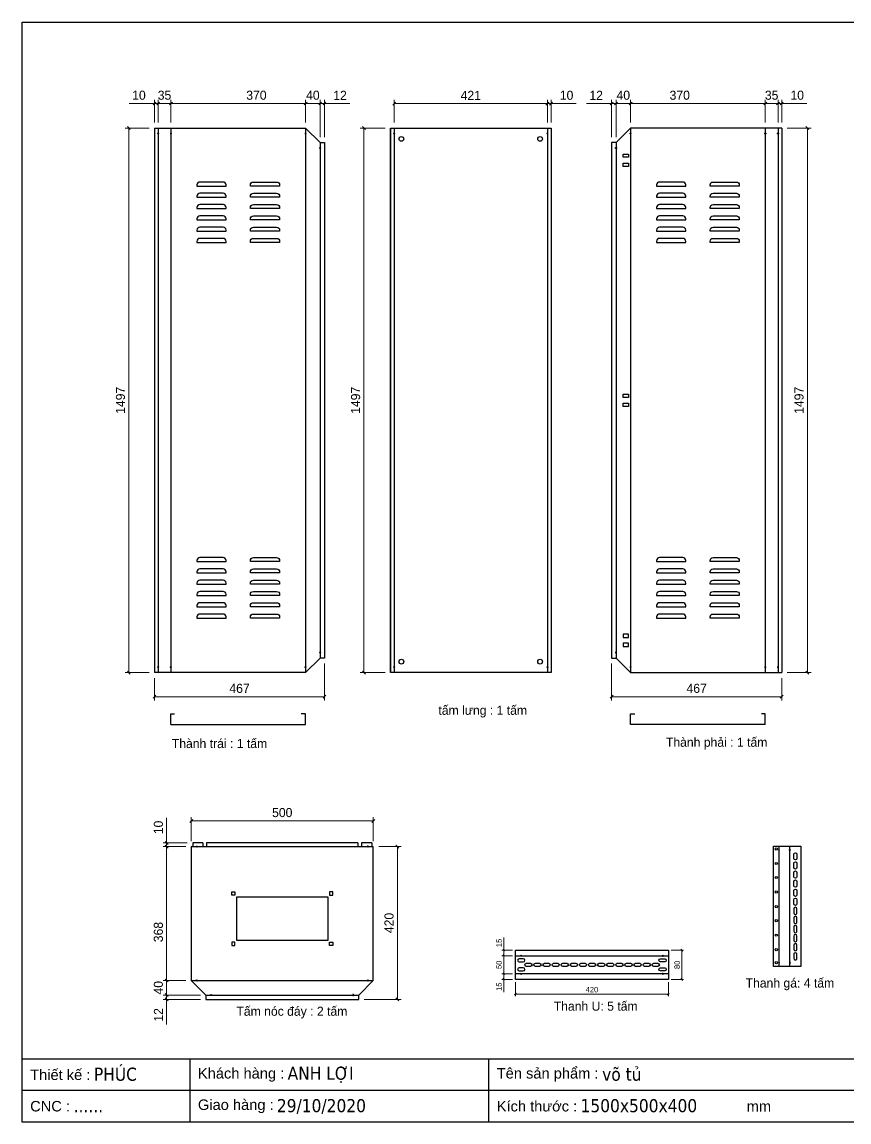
# Model space of a CAD drawing. Header units: millimetres. Extents: x 0 to 4277, y 0 to 3024.
# Drawn here: x 0 to 2271, y 0 to 3024 of the extents above; entities that cross this region are included whole.
import ezdxf
from ezdxf.enums import TextEntityAlignment as Align

# ---------------------------------------------------------------- set-up
doc = ezdxf.new("R2010")
doc.units = ezdxf.units.MM
doc.layers.add('CNC', color=7, linetype='Continuous')
doc.layers.add('DIM', color=253, linetype='Continuous')
doc.styles.add('Arial', font='arial.ttf')
doc.styles.add('Tahoma (Input Text)', font='tahoma.ttf')
doc.dimstyles.new('Dim-15', dxfattribs={"dimtxt": 15, "dimasz": 5, "dimexe": 5, "dimexo": 8, "dimgap": 5, "dimtad": 1, "dimdec": 0, "dimtxsty": 'Standard', "dimblk": 'OBLIQUE', "dimcen": 10, "dimclrd": 5, "dimclre": 5, "dimclrt": 3, "dimazin": 3, "dimtfac": 1, "dimtdec": 0, "dimtmove": 0, "dimatfit": 3, "dimldrblk": 'OBLIQUE', "dimlwd": 9, "dimlwe": 9})
doc.dimstyles.new('Dim-25', dxfattribs={"dimtxt": 25, "dimasz": 8, "dimexe": 10, "dimexo": 15, "dimgap": 10, "dimtad": 1, "dimdec": 0, "dimtxsty": 'Standard', "dimblk": 'OBLIQUE', "dimcen": 10, "dimclrd": 5, "dimclre": 5, "dimclrt": 3, "dimazin": 3, "dimtfac": 1, "dimtdec": 0, "dimtmove": 0, "dimatfit": 3, "dimldrblk": 'OBLIQUE', "dimlwd": 9, "dimlwe": 9})

# ---------------------------------------------------------------- blocks, each defined once
blk = doc.blocks.new('*D1')
at = {"color": 0, "linetype": 'ByBlock', "lineweight": -2}
for p, q in [((412.9, 2803.9), (404.9, 2795.9)), ((774.9, 2795.9), (782.9, 2803.9))]:
    blk.add_line(p, q, dxfattribs=at)
at = {"layer": 'Defpoints', "color": 0, "transparency": 16777216}
for p in [(778.9, 2799.9), (408.9, 2732.5), (778.9, 2732.5)]:
    blk.add_point(p, dxfattribs=at)
at = {"layer": 'DIM', "color": 5, "lineweight": 9, "transparency": 16777216}
for p, q in [((408.9, 2747.5), (408.9, 2809.9)), ((408.9, 2799.9), (778.9, 2799.9)), ((778.9, 2747.5), (778.9, 2809.9))]:
    blk.add_line(p, q, dxfattribs=at)
at = {"layer": 'DIM', "color": 3, "transparency": 16777216, "insert": (643.9, 2822.6), "char_height": 25, "attachment_point": 5}
blk.add_mtext('370', dxfattribs=at)
blk = doc.blocks.new('_Oblique')
at = {"color": 0, "linetype": 'ByBlock', "lineweight": -2}
blk.add_line((-0.5, -0.5), (0.5, 0.5), dxfattribs=at)
blk = doc.blocks.new('*D2')
at = {"color": 0, "linetype": 'ByBlock', "lineweight": -2}
for p, q in [((782.9, 2803.9), (774.9, 2795.9)), ((814.9, 2795.9), (822.9, 2803.9))]:
    blk.add_line(p, q, dxfattribs=at)
at = {"layer": 'Defpoints', "color": 0, "transparency": 16777216}
for p in [(818.9, 2799.9), (778.9, 2732.5), (818.9, 2692.5)]:
    blk.add_point(p, dxfattribs=at)
at = {"layer": 'DIM', "color": 5, "lineweight": 9, "transparency": 16777216}
for p, q in [((778.9, 2747.5), (778.9, 2809.9)), ((778.9, 2799.9), (818.9, 2799.9)), ((818.9, 2707.5), (818.9, 2809.9))]:
    blk.add_line(p, q, dxfattribs=at)
at = {"layer": 'DIM', "color": 3, "transparency": 16777216, "insert": (798.9, 2822.6), "char_height": 25, "attachment_point": 5}
blk.add_mtext('40', dxfattribs=at)
blk = doc.blocks.new('*D3')
at = {"color": 0, "linetype": 'ByBlock', "lineweight": -2}
for p, q in [((814.9, 2795.9), (822.9, 2803.9)), ((834.9, 2803.9), (826.9, 2795.9))]:
    blk.add_line(p, q, dxfattribs=at)
at = {"layer": 'Defpoints', "color": 0, "transparency": 16777216}
for p in [(830.9, 2799.9), (818.9, 2692.5), (830.9, 2692.5)]:
    blk.add_point(p, dxfattribs=at)
at = {"layer": 'DIM', "color": 5, "lineweight": 9, "transparency": 16777216}
for p, q in [((818.9, 2799.9), (810.9, 2799.9)), ((818.9, 2707.5), (818.9, 2809.9)), ((818.9, 2799.9), (830.9, 2799.9)), ((830.9, 2707.5), (830.9, 2809.9)), ((830.9, 2799.9), (900.1, 2799.9))]:
    blk.add_line(p, q, dxfattribs=at)
at = {"layer": 'DIM', "color": 3, "transparency": 16777216, "insert": (873.5, 2822.4), "char_height": 25, "attachment_point": 5}
blk.add_mtext('12', dxfattribs=at)
blk = doc.blocks.new('*D4')
at = {"color": 0, "linetype": 'ByBlock', "lineweight": -2}
for p, q in [((367.9, 1173.2), (359.9, 1165.2)), ((826.9, 1165.2), (834.9, 1173.2))]:
    blk.add_line(p, q, dxfattribs=at)
at = {"layer": 'Defpoints', "color": 0, "transparency": 16777216}
for p in [(830.9, 1275.5), (363.9, 1235.5), (830.9, 1169.2)]:
    blk.add_point(p, dxfattribs=at)
at = {"layer": 'DIM', "color": 5, "lineweight": 9, "transparency": 16777216}
for p, q in [((830.9, 1260.5), (830.9, 1159.2)), ((363.9, 1220.5), (363.9, 1159.2)), ((363.9, 1169.2), (830.9, 1169.2))]:
    blk.add_line(p, q, dxfattribs=at)
at = {"layer": 'DIM', "color": 3, "transparency": 16777216, "insert": (597.4, 1192), "char_height": 25, "attachment_point": 5}
blk.add_mtext('467', dxfattribs=at)
blk = doc.blocks.new('*D5')
at = {"color": 0, "linetype": 'ByBlock', "lineweight": -2}
for p, q in [((377.9, 2803.9), (369.9, 2795.9)), ((404.9, 2795.9), (412.9, 2803.9))]:
    blk.add_line(p, q, dxfattribs=at)
at = {"layer": 'Defpoints', "color": 0, "transparency": 16777216}
for p in [(373.9, 2799.9), (373.9, 2732.5), (408.9, 2732.5)]:
    blk.add_point(p, dxfattribs=at)
at = {"layer": 'DIM', "color": 5, "lineweight": 9, "transparency": 16777216}
for p, q in [((373.9, 2747.5), (373.9, 2809.9)), ((408.9, 2799.9), (373.9, 2799.9)), ((408.9, 2747.5), (408.9, 2809.9))]:
    blk.add_line(p, q, dxfattribs=at)
at = {"layer": 'DIM', "color": 3, "transparency": 16777216, "insert": (391.4, 2822.6), "char_height": 25, "attachment_point": 5}
blk.add_mtext('35', dxfattribs=at)
blk = doc.blocks.new('*D6')
at = {"color": 0, "linetype": 'ByBlock', "lineweight": -2}
for p, q in [((359.9, 2795.9), (367.9, 2803.9)), ((377.9, 2803.9), (369.9, 2795.9))]:
    blk.add_line(p, q, dxfattribs=at)
at = {"layer": 'Defpoints', "color": 0, "transparency": 16777216}
for p in [(363.9, 2799.9), (363.9, 2732.5), (373.9, 2732.5)]:
    blk.add_point(p, dxfattribs=at)
at = {"layer": 'DIM', "color": 5, "lineweight": 9, "transparency": 16777216}
for p, q in [((363.9, 2799.9), (294.5, 2799.9)), ((363.9, 2747.5), (363.9, 2809.9)), ((373.9, 2799.9), (363.9, 2799.9)), ((373.9, 2747.5), (373.9, 2809.9)), ((373.9, 2799.9), (381.9, 2799.9))]:
    blk.add_line(p, q, dxfattribs=at)
at = {"layer": 'DIM', "color": 3, "transparency": 16777216, "insert": (321.2, 2822.6), "char_height": 25, "attachment_point": 5}
blk.add_mtext('10', dxfattribs=at)
blk = doc.blocks.new('f3daunguoc')
at = {"layer": 'CNC', "color": 2, "lineweight": -3}
blk.add_circle((0, 0), 1.5, dxfattribs=at)
blk = doc.blocks.new('*D7')
at = {"color": 0, "linetype": 'ByBlock', "lineweight": -2}
for p, q in [((297.3, 2728.5), (289.3, 2736.5)), ((289.3, 1239.5), (297.3, 1231.5))]:
    blk.add_line(p, q, dxfattribs=at)
at = {"layer": 'Defpoints', "color": 0, "ltscale": 3, "transparency": 16777216}
for p in [(363.9, 2732.5), (293.3, 1235.5), (363.9, 1235.5)]:
    blk.add_point(p, dxfattribs=at)
at = {"layer": 'DIM', "color": 5, "lineweight": 9, "ltscale": 3, "transparency": 16777216}
for p, q in [((348.9, 2732.5), (283.3, 2732.5)), ((293.3, 2732.5), (293.3, 1235.5)), ((348.9, 1235.5), (283.3, 1235.5))]:
    blk.add_line(p, q, dxfattribs=at)
at = {"layer": 'DIM', "color": 3, "ltscale": 3, "transparency": 16777216, "insert": (270.5, 1984), "char_height": 25, "attachment_point": 5, "rotation": 90}
blk.add_mtext('1497', dxfattribs=at)
blk = doc.blocks.new('*D8')
at = {"color": 0, "linetype": 'ByBlock', "lineweight": -2}
for p, q in [((1675.6, 2803.9), (1667.6, 2795.9)), ((2037.6, 2795.9), (2045.6, 2803.9))]:
    blk.add_line(p, q, dxfattribs=at)
at = {"layer": 'Defpoints', "color": 0, "transparency": 16777216}
for p in [(1671.6, 2799.9), (1671.6, 2732.5), (2041.6, 2732.5)]:
    blk.add_point(p, dxfattribs=at)
at = {"layer": 'DIM', "color": 5, "lineweight": 9, "transparency": 16777216}
for p, q in [((1671.6, 2747.5), (1671.6, 2809.9)), ((2041.6, 2799.9), (1671.6, 2799.9)), ((2041.6, 2747.5), (2041.6, 2809.9))]:
    blk.add_line(p, q, dxfattribs=at)
at = {"layer": 'DIM', "color": 3, "transparency": 16777216, "insert": (1806.6, 2822.6), "char_height": 25, "attachment_point": 5}
blk.add_mtext('370', dxfattribs=at)
blk = doc.blocks.new('*D9')
at = {"color": 0, "linetype": 'ByBlock', "lineweight": -2}
for p, q in [((1635.6, 2803.9), (1627.6, 2795.9)), ((1667.6, 2795.9), (1675.6, 2803.9))]:
    blk.add_line(p, q, dxfattribs=at)
at = {"layer": 'Defpoints', "color": 0, "transparency": 16777216}
for p in [(1631.6, 2799.9), (1671.6, 2732.5), (1631.6, 2692.5)]:
    blk.add_point(p, dxfattribs=at)
at = {"layer": 'DIM', "color": 5, "lineweight": 9, "transparency": 16777216}
for p, q in [((1631.6, 2707.5), (1631.6, 2809.9)), ((1671.6, 2799.9), (1631.6, 2799.9)), ((1671.6, 2747.5), (1671.6, 2809.9))]:
    blk.add_line(p, q, dxfattribs=at)
at = {"layer": 'DIM', "color": 3, "transparency": 16777216, "insert": (1651.6, 2822.6), "char_height": 25, "attachment_point": 5}
blk.add_mtext('40', dxfattribs=at)
blk = doc.blocks.new('*D10')
at = {"color": 0, "linetype": 'ByBlock', "lineweight": -2}
for p, q in [((1615.6, 2795.9), (1623.6, 2803.9)), ((1635.6, 2803.9), (1627.6, 2795.9))]:
    blk.add_line(p, q, dxfattribs=at)
at = {"layer": 'Defpoints', "color": 0, "transparency": 16777216}
for p in [(1619.6, 2799.9), (1619.6, 2692.5), (1631.6, 2692.5)]:
    blk.add_point(p, dxfattribs=at)
at = {"layer": 'DIM', "color": 5, "lineweight": 9, "transparency": 16777216}
for p, q in [((1619.6, 2799.9), (1550.4, 2799.9)), ((1619.6, 2707.5), (1619.6, 2809.9)), ((1631.6, 2799.9), (1619.6, 2799.9)), ((1631.6, 2707.5), (1631.6, 2809.9)), ((1631.6, 2799.9), (1639.6, 2799.9))]:
    blk.add_line(p, q, dxfattribs=at)
at = {"layer": 'DIM', "color": 3, "transparency": 16777216, "insert": (1577, 2822.4), "char_height": 25, "attachment_point": 5}
blk.add_mtext('12', dxfattribs=at)
blk = doc.blocks.new('*D11')
at = {"color": 0, "linetype": 'ByBlock', "lineweight": -2}
for p, q in [((1623.6, 1173.2), (1615.6, 1165.2)), ((2082.6, 1165.2), (2090.6, 1173.2))]:
    blk.add_line(p, q, dxfattribs=at)
at = {"layer": 'Defpoints', "color": 0, "transparency": 16777216}
for p in [(1619.6, 1275.5), (2086.6, 1235.5), (1619.6, 1169.2)]:
    blk.add_point(p, dxfattribs=at)
at = {"layer": 'DIM', "color": 5, "lineweight": 9, "transparency": 16777216}
for p, q in [((1619.6, 1260.5), (1619.6, 1159.2)), ((2086.6, 1220.5), (2086.6, 1159.2)), ((2086.6, 1169.2), (1619.6, 1169.2))]:
    blk.add_line(p, q, dxfattribs=at)
at = {"layer": 'DIM', "color": 3, "transparency": 16777216, "insert": (1853.1, 1192), "char_height": 25, "attachment_point": 5}
blk.add_mtext('467', dxfattribs=at)
blk = doc.blocks.new('*D12')
at = {"color": 0, "linetype": 'ByBlock', "lineweight": -2}
for p, q in [((2045.6, 2803.9), (2037.6, 2795.9)), ((2072.6, 2795.9), (2080.6, 2803.9))]:
    blk.add_line(p, q, dxfattribs=at)
at = {"layer": 'Defpoints', "color": 0, "transparency": 16777216}
for p in [(2076.6, 2799.9), (2041.6, 2732.5), (2076.6, 2732.5)]:
    blk.add_point(p, dxfattribs=at)
at = {"layer": 'DIM', "color": 5, "lineweight": 9, "transparency": 16777216}
for p, q in [((2041.6, 2747.5), (2041.6, 2809.9)), ((2041.6, 2799.9), (2076.6, 2799.9)), ((2076.6, 2747.5), (2076.6, 2809.9))]:
    blk.add_line(p, q, dxfattribs=at)
at = {"layer": 'DIM', "color": 3, "transparency": 16777216, "insert": (2059.1, 2822.6), "char_height": 25, "attachment_point": 5}
blk.add_mtext('35', dxfattribs=at)
blk = doc.blocks.new('*D13')
at = {"color": 0, "linetype": 'ByBlock', "lineweight": -2}
for p, q in [((2072.6, 2795.9), (2080.6, 2803.9)), ((2090.6, 2803.9), (2082.6, 2795.9))]:
    blk.add_line(p, q, dxfattribs=at)
at = {"layer": 'Defpoints', "color": 0, "transparency": 16777216}
for p in [(2086.6, 2799.9), (2076.6, 2732.5), (2086.6, 2732.5)]:
    blk.add_point(p, dxfattribs=at)
at = {"layer": 'DIM', "color": 5, "lineweight": 9, "transparency": 16777216}
for p, q in [((2076.6, 2799.9), (2068.6, 2799.9)), ((2076.6, 2747.5), (2076.6, 2809.9)), ((2076.6, 2799.9), (2086.6, 2799.9)), ((2086.6, 2747.5), (2086.6, 2809.9)), ((2086.6, 2799.9), (2156, 2799.9))]:
    blk.add_line(p, q, dxfattribs=at)
at = {"layer": 'DIM', "color": 3, "transparency": 16777216, "insert": (2129.3, 2822.6), "char_height": 25, "attachment_point": 5}
blk.add_mtext('10', dxfattribs=at)
blk = doc.blocks.new('*D14')
at = {"color": 0, "linetype": 'ByBlock', "lineweight": -2}
for p, q in [((2161.2, 2728.5), (2153.2, 2736.5)), ((2153.2, 1239.5), (2161.2, 1231.5))]:
    blk.add_line(p, q, dxfattribs=at)
at = {"layer": 'Defpoints', "color": 0, "ltscale": 3, "transparency": 16777216}
for p in [(2086.6, 2732.5), (2086.6, 1235.5), (2157.2, 1235.5)]:
    blk.add_point(p, dxfattribs=at)
at = {"layer": 'DIM', "color": 5, "lineweight": 9, "ltscale": 3, "transparency": 16777216}
for p, q in [((2101.6, 2732.5), (2167.2, 2732.5)), ((2157.2, 2732.5), (2157.2, 1235.5)), ((2101.6, 1235.5), (2167.2, 1235.5))]:
    blk.add_line(p, q, dxfattribs=at)
at = {"layer": 'DIM', "color": 3, "ltscale": 3, "transparency": 16777216, "insert": (2134.4, 1984), "char_height": 25, "attachment_point": 5, "rotation": 90}
blk.add_mtext('1497', dxfattribs=at)
blk = doc.blocks.new('*D15')
at = {"color": 0, "linetype": 'ByBlock', "lineweight": -2}
for p, q in [((1026.1, 2803.7), (1018.1, 2795.7)), ((1439.1, 2795.7), (1447.1, 2803.7))]:
    blk.add_line(p, q, dxfattribs=at)
at = {"layer": 'Defpoints', "color": 0, "ltscale": 3, "transparency": 16777216}
for p in [(1443.1, 2799.7), (1022.1, 2732.5), (1443.1, 2732.5)]:
    blk.add_point(p, dxfattribs=at)
at = {"layer": 'DIM', "color": 5, "lineweight": 9, "ltscale": 3, "transparency": 16777216}
for p, q in [((1022.1, 2747.5), (1022.1, 2809.7)), ((1022.1, 2799.7), (1443.1, 2799.7)), ((1443.1, 2747.5), (1443.1, 2809.7))]:
    blk.add_line(p, q, dxfattribs=at)
at = {"layer": 'DIM', "color": 3, "ltscale": 3, "transparency": 16777216, "insert": (1232.6, 2822.2), "char_height": 25, "attachment_point": 5}
blk.add_mtext('421', dxfattribs=at)
blk = doc.blocks.new('*D16')
at = {"color": 0, "linetype": 'ByBlock', "lineweight": -2}
for p, q in [((1439.1, 2795.7), (1447.1, 2803.7)), ((1457.1, 2803.7), (1449.1, 2795.7))]:
    blk.add_line(p, q, dxfattribs=at)
at = {"layer": 'Defpoints', "color": 0, "ltscale": 3, "transparency": 16777216}
for p in [(1453.1, 2799.7), (1443.1, 2732.5), (1453.1, 2732.5)]:
    blk.add_point(p, dxfattribs=at)
at = {"layer": 'DIM', "color": 5, "lineweight": 9, "ltscale": 3, "transparency": 16777216}
for p, q in [((1443.1, 2799.7), (1435.1, 2799.7)), ((1443.1, 2747.5), (1443.1, 2809.7)), ((1443.1, 2799.7), (1453.1, 2799.7)), ((1453.1, 2747.5), (1453.1, 2809.7)), ((1453.1, 2799.7), (1522.5, 2799.7))]:
    blk.add_line(p, q, dxfattribs=at)
at = {"layer": 'DIM', "color": 3, "ltscale": 3, "transparency": 16777216, "insert": (1495.8, 2822.4), "char_height": 25, "attachment_point": 5}
blk.add_mtext('10', dxfattribs=at)
blk = doc.blocks.new('*D17')
at = {"color": 0, "linetype": 'ByBlock', "lineweight": -2}
for p, q in [((943.2, 2728.5), (935.2, 2736.5)), ((935.2, 1239.5), (943.2, 1231.5))]:
    blk.add_line(p, q, dxfattribs=at)
at = {"layer": 'Defpoints', "color": 0, "ltscale": 3, "transparency": 16777216}
for p in [(1012.1, 2732.5), (939.2, 1235.5), (1012.1, 1235.5)]:
    blk.add_point(p, dxfattribs=at)
at = {"layer": 'DIM', "color": 5, "lineweight": 9, "ltscale": 3, "transparency": 16777216}
for p, q in [((997.1, 2732.5), (929.2, 2732.5)), ((939.2, 2732.5), (939.2, 1235.5)), ((997.1, 1235.5), (929.2, 1235.5))]:
    blk.add_line(p, q, dxfattribs=at)
at = {"layer": 'DIM', "color": 3, "ltscale": 3, "transparency": 16777216, "insert": (916.4, 1984), "char_height": 25, "attachment_point": 5, "rotation": 90}
blk.add_mtext('1497', dxfattribs=at)
blk = doc.blocks.new('*D18')
at = {"color": 0, "linetype": 'ByBlock', "lineweight": -2}
for p, q in [((401.3, 753.1), (393.3, 761.1)), ((393.3, 393.1), (401.3, 385.1))]:
    blk.add_line(p, q, dxfattribs=at)
at = {"layer": 'Defpoints', "color": 0, "transparency": 16777216}
for p in [(464.8, 757.1), (397.3, 389.1), (464.8, 389.1)]:
    blk.add_point(p, dxfattribs=at)
at = {"layer": 'DIM', "color": 5, "lineweight": 9, "transparency": 16777216}
for p, q in [((449.8, 757.1), (387.3, 757.1)), ((397.3, 757.1), (397.3, 389.1)), ((449.8, 389.1), (387.3, 389.1))]:
    blk.add_line(p, q, dxfattribs=at)
at = {"layer": 'DIM', "color": 3, "transparency": 16777216, "insert": (374.6, 522.1), "char_height": 25, "attachment_point": 5, "rotation": 90}
blk.add_mtext('368', dxfattribs=at)
blk = doc.blocks.new('*D19')
at = {"color": 0, "linetype": 'ByBlock', "lineweight": -2}
for p, q in [((401.3, 385.1), (393.3, 393.1)), ((393.3, 353.1), (401.3, 345.1))]:
    blk.add_line(p, q, dxfattribs=at)
at = {"layer": 'Defpoints', "color": 0, "transparency": 16777216}
for p in [(464.8, 389.1), (397.3, 349.1), (504.8, 349.1)]:
    blk.add_point(p, dxfattribs=at)
at = {"layer": 'DIM', "color": 5, "lineweight": 9, "transparency": 16777216}
for p, q in [((449.8, 389.1), (387.3, 389.1)), ((397.3, 389.1), (397.3, 349.1)), ((489.8, 349.1), (387.3, 349.1))]:
    blk.add_line(p, q, dxfattribs=at)
at = {"layer": 'DIM', "color": 3, "transparency": 16777216, "insert": (374.6, 369.1), "char_height": 25, "attachment_point": 5, "rotation": 90}
blk.add_mtext('40', dxfattribs=at)
blk = doc.blocks.new('*D20')
at = {"color": 0, "linetype": 'ByBlock', "lineweight": -2}
for p, q in [((393.3, 353.1), (401.3, 345.1)), ((401.3, 333.1), (393.3, 341.1))]:
    blk.add_line(p, q, dxfattribs=at)
at = {"layer": 'Defpoints', "color": 0, "transparency": 16777216}
for p in [(397.3, 337.1), (504.8, 349.1), (504.8, 337.1)]:
    blk.add_point(p, dxfattribs=at)
at = {"layer": 'DIM', "color": 5, "lineweight": 9, "transparency": 16777216}
for p, q in [((489.8, 349.1), (387.3, 349.1)), ((489.8, 337.1), (387.3, 337.1)), ((397.3, 349.1), (397.3, 357.1)), ((397.3, 349.1), (397.3, 337.1)), ((397.3, 337.1), (397.3, 267.9))]:
    blk.add_line(p, q, dxfattribs=at)
at = {"layer": 'DIM', "color": 3, "transparency": 16777216, "insert": (374.8, 294.5), "char_height": 25, "attachment_point": 5, "rotation": 90}
blk.add_mtext('12', dxfattribs=at)
blk = doc.blocks.new('*D21')
at = {"color": 0, "linetype": 'ByBlock', "lineweight": -2}
for p, q in [((1035, 753.1), (1027, 761.1)), ((1027, 341.1), (1035, 333.1))]:
    blk.add_line(p, q, dxfattribs=at)
at = {"layer": 'Defpoints', "color": 0, "transparency": 16777216}
for p in [(964.8, 757.1), (924.8, 337.1), (1031, 337.1)]:
    blk.add_point(p, dxfattribs=at)
at = {"layer": 'DIM', "color": 5, "lineweight": 9, "transparency": 16777216}
for p, q in [((979.8, 757.1), (1041, 757.1)), ((1031, 757.1), (1031, 337.1)), ((939.8, 337.1), (1041, 337.1))]:
    blk.add_line(p, q, dxfattribs=at)
at = {"layer": 'DIM', "color": 3, "transparency": 16777216, "insert": (1008.2, 547.1), "char_height": 25, "attachment_point": 5, "rotation": 90}
blk.add_mtext('420', dxfattribs=at)
blk = doc.blocks.new('*D22')
at = {"color": 0, "linetype": 'ByBlock', "lineweight": -2}
for p, q in [((468.8, 831.8), (460.8, 823.8)), ((960.8, 823.8), (968.8, 831.8))]:
    blk.add_line(p, q, dxfattribs=at)
at = {"layer": 'Defpoints', "color": 0, "ltscale": 3, "transparency": 16777216}
for p in [(964.8, 827.8), (464.8, 757.1), (964.8, 757.1)]:
    blk.add_point(p, dxfattribs=at)
at = {"layer": 'DIM', "color": 5, "lineweight": 9, "ltscale": 3, "transparency": 16777216}
for p, q in [((464.8, 772.1), (464.8, 837.8)), ((464.8, 827.8), (964.8, 827.8)), ((964.8, 772.1), (964.8, 837.8))]:
    blk.add_line(p, q, dxfattribs=at)
at = {"layer": 'DIM', "color": 3, "ltscale": 3, "transparency": 16777216, "insert": (714.8, 850.5), "char_height": 25, "attachment_point": 5}
blk.add_mtext('500', dxfattribs=at)
blk = doc.blocks.new('*D31')
at = {"color": 0, "linetype": 'ByBlock', "lineweight": -2}
for p, q in [((1357.9, 353.5), (1352.9, 348.5)), ((1772.9, 348.5), (1777.9, 353.5))]:
    blk.add_line(p, q, dxfattribs=at)
at = {"layer": 'Defpoints', "color": 0, "transparency": 16777216}
for p in [(1355.4, 392.1), (1775.4, 392.1), (1355.4, 351)]:
    blk.add_point(p, dxfattribs=at)
at = {"layer": 'DIM', "color": 5, "lineweight": 9, "transparency": 16777216}
for p, q in [((1355.4, 384.1), (1355.4, 346)), ((1775.4, 384.1), (1775.4, 346)), ((1775.4, 351), (1355.4, 351))]:
    blk.add_line(p, q, dxfattribs=at)
at = {"layer": 'DIM', "color": 3, "transparency": 16777216, "insert": (1565.4, 363.7), "char_height": 15, "attachment_point": 5}
blk.add_mtext('420', dxfattribs=at)
blk = doc.blocks.new('*D32')
at = {"color": 0, "linetype": 'ByBlock', "lineweight": -2}
for p, q in [((1814.8, 469.6), (1809.8, 474.6)), ((1809.8, 394.6), (1814.8, 389.6))]:
    blk.add_line(p, q, dxfattribs=at)
at = {"layer": 'Defpoints', "color": 0, "transparency": 16777216}
for p in [(1775.4, 472.1), (1775.4, 392.1), (1812.3, 392.1)]:
    blk.add_point(p, dxfattribs=at)
at = {"layer": 'DIM', "color": 5, "lineweight": 9, "transparency": 16777216}
for p, q in [((1783.4, 472.1), (1817.3, 472.1)), ((1812.3, 472.1), (1812.3, 392.1)), ((1783.4, 392.1), (1817.3, 392.1))]:
    blk.add_line(p, q, dxfattribs=at)
at = {"layer": 'DIM', "color": 3, "transparency": 16777216, "insert": (1799.6, 432.1), "char_height": 15, "attachment_point": 5, "rotation": 90}
blk.add_mtext('80', dxfattribs=at)
blk = doc.blocks.new('*D33')
at = {"color": 0, "linetype": 'ByBlock', "lineweight": -2}
for p, q in [((1325.5, 454.6), (1320.5, 459.6)), ((1320.5, 409.6), (1325.5, 404.6))]:
    blk.add_line(p, q, dxfattribs=at)
at = {"layer": 'Defpoints', "color": 0, "transparency": 16777216}
for p in [(1355.4, 457.1), (1323, 407.1), (1355.4, 407.1)]:
    blk.add_point(p, dxfattribs=at)
at = {"layer": 'DIM', "color": 5, "lineweight": 9, "transparency": 16777216}
for p, q in [((1347.4, 457.1), (1318, 457.1)), ((1323, 457.1), (1323, 407.1)), ((1347.4, 407.1), (1318, 407.1))]:
    blk.add_line(p, q, dxfattribs=at)
at = {"layer": 'DIM', "color": 3, "transparency": 16777216, "insert": (1310.3, 432.1), "char_height": 15, "attachment_point": 5, "rotation": 90}
blk.add_mtext('50', dxfattribs=at)
blk = doc.blocks.new('*D34')
at = {"color": 0, "linetype": 'ByBlock', "lineweight": -2}
for p, q in [((1325.5, 469.6), (1320.5, 474.6)), ((1320.5, 459.6), (1325.5, 454.6))]:
    blk.add_line(p, q, dxfattribs=at)
at = {"layer": 'Defpoints', "color": 0, "transparency": 16777216}
for p in [(1323, 472.1), (1355.4, 472.1), (1355.4, 457.1)]:
    blk.add_point(p, dxfattribs=at)
at = {"layer": 'DIM', "color": 5, "lineweight": 9, "transparency": 16777216}
for p, q in [((1323, 472.1), (1323, 507.3)), ((1347.4, 472.1), (1318, 472.1)), ((1347.4, 457.1), (1318, 457.1)), ((1323, 457.1), (1323, 472.1))]:
    blk.add_line(p, q, dxfattribs=at)
at = {"layer": 'DIM', "color": 3, "transparency": 16777216, "insert": (1310.3, 492.2), "char_height": 15, "attachment_point": 5, "rotation": 90}
blk.add_mtext('15', dxfattribs=at)
blk = doc.blocks.new('*D35')
at = {"color": 0, "linetype": 'ByBlock', "lineweight": -2}
for p, q in [((1325.5, 404.6), (1320.5, 409.6)), ((1320.5, 394.6), (1325.5, 389.6))]:
    blk.add_line(p, q, dxfattribs=at)
at = {"layer": 'Defpoints', "color": 0, "transparency": 16777216}
for p in [(1355.4, 407.1), (1323, 392.1), (1355.4, 392.1)]:
    blk.add_point(p, dxfattribs=at)
at = {"layer": 'DIM', "color": 5, "lineweight": 9, "transparency": 16777216}
for p, q in [((1347.4, 407.1), (1318, 407.1)), ((1323, 407.1), (1323, 392.1)), ((1347.4, 392.1), (1318, 392.1)), ((1323, 392.1), (1323, 356.9))]:
    blk.add_line(p, q, dxfattribs=at)
at = {"layer": 'DIM', "color": 3, "transparency": 16777216, "insert": (1310.3, 372), "char_height": 15, "attachment_point": 5, "rotation": 90}
blk.add_mtext('15', dxfattribs=at)
blk = doc.blocks.new('ovan8.5x20')
at = {"layer": 'CNC', "color": 2, "lineweight": -3}
for p, q in [((5.7, 4.2), (-5.8, 4.2)), ((-5.8, -4.2), (5.7, -4.2))]:
    blk.add_line(p, q, dxfattribs=at)
for centre, start, end in [((-5.8, 0), 90, 270), ((5.7, 0), 270, 90)]:
    blk.add_arc(centre, 4.25, start, end, dxfattribs=at)
blk = doc.blocks.new('*D36')
at = {"color": 0, "linetype": 'ByBlock', "lineweight": -2}
for p, q in [((393.3, 771.1), (401.3, 763.1)), ((401.3, 753.1), (393.3, 761.1))]:
    blk.add_line(p, q, dxfattribs=at)
at = {"layer": 'Defpoints', "color": 0, "transparency": 16777216}
for p in [(397.3, 767.1), (464.8, 757.1), (468.8, 767.1)]:
    blk.add_point(p, dxfattribs=at)
at = {"layer": 'DIM', "color": 5, "lineweight": 9, "transparency": 16777216}
for p, q in [((397.3, 767.1), (397.3, 836.5)), ((453.8, 767.1), (387.3, 767.1)), ((449.8, 757.1), (387.3, 757.1)), ((397.3, 757.1), (397.3, 767.1)), ((397.3, 757.1), (397.3, 749.1))]:
    blk.add_line(p, q, dxfattribs=at)
at = {"layer": 'DIM', "color": 3, "transparency": 16777216, "insert": (374.6, 809.8), "char_height": 25, "attachment_point": 5, "rotation": 90}
blk.add_mtext('10', dxfattribs=at)
blk = doc.blocks.new('f2dauxuoi')
at = {"layer": 'CNC', "color": 2, "lineweight": -3}
blk.add_circle((0, 0), 1, dxfattribs=at)
blk = doc.blocks.new('khungtenAsean2')
at = {"color": 7}
for p, q in [((2970, -1980), (0, -1980)), ((320, -1980), (320, -2100)), ((890, -1980), (890, -2100)), ((2020, -2040), (0, -2040))]:
    blk.add_line(p, q, dxfattribs=at)
blk.add_lwpolyline([(0, 0), (2970, 0), (2970, -2100), (0, -2100)], close=True, dxfattribs=at)
at = {"color": 2, "char_height": 20, "width": 917.634, "attachment_point": 4, "style": 'Arial'}
for s, insert in [('  Tên sản phẩm :', (890, -2010)), ('  Thiết kế :', (0, -2010)), ('  Khách hàng :', (320, -2010)), ('  Giao hàng :', (320, -2070)), ('  CNC :', (0, -2070)), ('  Kích thước :', (890, -2070)), ('mm', (1382.3, -2070))]:
    blk.add_mtext(s, dxfattribs=dict(at, insert=insert))
at = {"color": 1, "style": 'Tahoma (Input Text)', "flags": 8}
for tag, p in [('#03', (506.6, -2019.3)), ('#01', (137.1, -2021.3)), ('#05', (1106.6, -2021.3)), ('#07', (1834.7, -2021.3)), ('#09', (2146.7, -2021.3)), ('#02', (98.5, -2081.3)), ('#04', (486.1, -2081.3)), ('#06', (1065.3, -2081.3)), ('#08', (1817.4, -2081.3)), ('#10', (2146.7, -2081.3))]:
    blk.add_attdef(tag, p, '', height=25, dxfattribs=at)
blk.add_attdef('#11', text='', height=25, dxfattribs=at).set_placement((2915, -2067.3), align=Align.CENTER)

msp = doc.modelspace()

# ---------------------------------------------------------------- linework, layer by layer
at = {"color": 7}
for p, q in [((363.9, 2732.5), (363.9, 1235.5)), ((373.9, 2732.5), (373.9, 1235.5)), ((408.9, 2732.5), (408.9, 1235.5)), ((778.9, 2732.5), (778.9, 1235.5)), ((778.9, 2732.5), (818.9, 2692.5)), ((1012.1, 2732.5), (1012.1, 1235.5)), ((1022.1, 2732.5), (1022.1, 1235.5)), ((1443.1, 2732.5), (1443.1, 1235.5)), ((1453.1, 2732.5), (1453.1, 1235.5)), ((1671.6, 2732.5), (1631.6, 2692.5)), ((1671.6, 2732.5), (1671.6, 1235.5)), ((2041.6, 2732.5), (2041.6, 1235.5)), ((2076.6, 2732.5), (2076.6, 1235.5)), ((2086.6, 2732.5), (2086.6, 1235.5)), ((818.9, 2692.5), (818.9, 1275.5)), ((1631.6, 2692.5), (1631.6, 1275.5)), ((778.9, 1235.5), (818.9, 1275.5)), ((1671.6, 1235.5), (1631.6, 1275.5)), ((408.9, 1092.5), (408.9, 1122.5)), ((408.9, 1122.5), (418.9, 1122.5)), ((778.9, 1122.5), (766.9, 1122.5)), ((778.9, 1092.5), (778.9, 1122.5)), ((1671.6, 1092.5), (1671.6, 1122.5)), ((1671.6, 1122.5), (1683.6, 1122.5)), ((2041.6, 1122.5), (2031.6, 1122.5)), ((2041.6, 1092.5), (2041.6, 1122.5)), ((408.9, 1092.5), (778.9, 1092.5)), ((2041.6, 1092.5), (1671.6, 1092.5)), ((464.8, 757.1), (964.8, 757.1)), ((2064.3, 757.9), (2139.3, 757.9)), ((2064.3, 427.9), (2064.3, 757.9)), ((2079.3, 427.9), (2079.3, 757.9)), ((2109.3, 427.9), (2109.3, 757.9)), ((2139.3, 757.9), (2139.3, 427.9)), ((1355.4, 472.1), (1775.4, 472.1)), ((1355.4, 392.1), (1355.4, 472.1)), ((1355.4, 457.1), (1775.4, 457.1)), ((1775.4, 472.1), (1775.4, 392.1)), ((2139.3, 427.9), (2064.3, 427.9)), ((1775.4, 407.1), (1355.4, 407.1)), ((464.8, 389.1), (964.8, 389.1)), ((464.8, 389.1), (504.8, 349.1)), ((964.8, 389.1), (924.8, 349.1)), ((1775.4, 392.1), (1355.4, 392.1)), ((504.8, 349.1), (924.8, 349.1))]:
    msp.add_line(p, q, dxfattribs=at)
at = {"ltscale": 3}
for p, q in [((468.8, 767.1), (468.8, 757.1)), ((496.8, 767.1), (496.8, 757.1)), ((506.8, 767.1), (506.8, 757.1)), ((922.8, 767.1), (922.8, 757.1)), ((932.8, 767.1), (932.8, 757.1)), ((960.8, 767.1), (960.8, 757.1))]:
    msp.add_line(p, q, dxfattribs=at)
at = {"color": 7}
for points in [[(363.9, 2732.5), (778.9, 2732.5)], [(2086.6, 2732.5), (1671.6, 2732.5)], [(818.9, 2692.5), (830.9, 2692.5), (830.9, 1275.5), (818.9, 1275.5)], [(1631.6, 2692.5), (1619.6, 2692.5), (1619.6, 1275.5), (1631.6, 1275.5)], [(778.9, 1235.5), (363.9, 1235.5)], [(1671.6, 1235.5), (2086.6, 1235.5)], [(464.8, 757.1), (464.8, 389.1)], [(496.8, 767.1), (468.8, 767.1)], [(922.8, 767.1), (506.8, 767.1)], [(960.8, 767.1), (932.8, 767.1)], [(964.8, 389.1), (964.8, 757.1)], [(504.8, 349.1), (504.8, 337.1), (924.8, 337.1), (924.8, 349.1)]]:
    msp.add_lwpolyline(points, dxfattribs=at)
at = {"color": 2, "ltscale": 3}
msp.add_lwpolyline([(1012.1, 2732.5), (1453.1, 2732.5), (1453.1, 1235.5), (1012.1, 1235.5)], close=True, dxfattribs=at)
at = {"color": 2}
for points in [[(1651.6, 2661), (1665.6, 2661), (1665.6, 2652), (1651.6, 2652)], [(1651.6, 2636), (1665.6, 2636), (1665.6, 2627), (1651.6, 2627)], [(1651.6, 2001), (1665.6, 2001), (1665.6, 1992), (1651.6, 1992)], [(1651.6, 1976), (1665.6, 1976), (1665.6, 1967), (1651.6, 1967)], [(1651.6, 1332), (1665.6, 1332), (1665.6, 1341), (1651.6, 1341)], [(1651.6, 1307), (1665.6, 1307), (1665.6, 1316), (1651.6, 1316)], [(585, 623.5), (576, 623.5), (576, 632.5), (585, 632.5)], [(589.8, 618.8), (839.8, 618.8), (839.8, 498.8), (589.8, 498.8)], [(844.5, 623.5), (853.5, 623.5), (853.5, 632.5), (844.5, 632.5)], [(585, 494), (576, 494), (576, 485), (585, 485)], [(844.5, 494), (853.5, 494), (853.5, 485), (844.5, 485)]]:
    msp.add_lwpolyline(points, close=True, dxfattribs=at)
for points in [[(552.4, 2584), (488.4, 2584, 0.414214), (480.4, 2576), (480.4, 2573), (560.4, 2573), (560.4, 2576, 0.414214)], [(635.4, 2584), (699.4, 2584, -0.414214), (707.4, 2576), (707.4, 2573), (627.4, 2573), (627.4, 2576, -0.414214)], [(1815.1, 2584), (1751.1, 2584, 0.414214), (1743.1, 2576), (1743.1, 2573), (1823.1, 2573), (1823.1, 2576, 0.414214)], [(1898.1, 2584), (1962.1, 2584, -0.414214), (1970.1, 2576), (1970.1, 2573), (1890.1, 2573), (1890.1, 2576, -0.414214)], [(552.4, 2553), (488.4, 2553, 0.414214), (480.4, 2545), (480.4, 2542), (560.4, 2542), (560.4, 2545, 0.414214)], [(635.4, 2553), (699.4, 2553, -0.414214), (707.4, 2545), (707.4, 2542), (627.4, 2542), (627.4, 2545, -0.414214)], [(1815.1, 2553), (1751.1, 2553, 0.414214), (1743.1, 2545), (1743.1, 2542), (1823.1, 2542), (1823.1, 2545, 0.414214)], [(1898.1, 2553), (1962.1, 2553, -0.414214), (1970.1, 2545), (1970.1, 2542), (1890.1, 2542), (1890.1, 2545, -0.414214)], [(552.4, 2522), (488.4, 2522, 0.414214), (480.4, 2514), (480.4, 2511), (560.4, 2511), (560.4, 2514, 0.414214)], [(635.4, 2522), (699.4, 2522, -0.414214), (707.4, 2514), (707.4, 2511), (627.4, 2511), (627.4, 2514, -0.414214)], [(1815.1, 2522), (1751.1, 2522, 0.414214), (1743.1, 2514), (1743.1, 2511), (1823.1, 2511), (1823.1, 2514, 0.414214)], [(1898.1, 2522), (1962.1, 2522, -0.414214), (1970.1, 2514), (1970.1, 2511), (1890.1, 2511), (1890.1, 2514, -0.414214)], [(552.4, 2491), (488.4, 2491, 0.414214), (480.4, 2483), (480.4, 2480), (560.4, 2480), (560.4, 2483, 0.414214)], [(635.4, 2491), (699.4, 2491, -0.414214), (707.4, 2483), (707.4, 2480), (627.4, 2480), (627.4, 2483, -0.414214)], [(1815.1, 2491), (1751.1, 2491, 0.414214), (1743.1, 2483), (1743.1, 2480), (1823.1, 2480), (1823.1, 2483, 0.414214)], [(1898.1, 2491), (1962.1, 2491, -0.414214), (1970.1, 2483), (1970.1, 2480), (1890.1, 2480), (1890.1, 2483, -0.414214)], [(552.4, 2460), (488.4, 2460, 0.414214), (480.4, 2452), (480.4, 2449), (560.4, 2449), (560.4, 2452, 0.414214)], [(635.4, 2460), (699.4, 2460, -0.414214), (707.4, 2452), (707.4, 2449), (627.4, 2449), (627.4, 2452, -0.414214)], [(1815.1, 2460), (1751.1, 2460, 0.414214), (1743.1, 2452), (1743.1, 2449), (1823.1, 2449), (1823.1, 2452, 0.414214)], [(1898.1, 2460), (1962.1, 2460, -0.414214), (1970.1, 2452), (1970.1, 2449), (1890.1, 2449), (1890.1, 2452, -0.414214)], [(552.4, 2429), (488.4, 2429, 0.414214), (480.4, 2421), (480.4, 2418), (560.4, 2418), (560.4, 2421, 0.414214)], [(635.4, 2429), (699.4, 2429, -0.414214), (707.4, 2421), (707.4, 2418), (627.4, 2418), (627.4, 2421, -0.414214)], [(1815.1, 2429), (1751.1, 2429, 0.414214), (1743.1, 2421), (1743.1, 2418), (1823.1, 2418), (1823.1, 2421, 0.414214)], [(1898.1, 2429), (1962.1, 2429, -0.414214), (1970.1, 2421), (1970.1, 2418), (1890.1, 2418), (1890.1, 2421, -0.414214)], [(552.4, 1551.5), (488.4, 1551.5, 0.414214), (480.4, 1543.5), (480.4, 1540.5), (560.4, 1540.5), (560.4, 1543.5, 0.414214)], [(635.4, 1551.5), (699.4, 1551.5, -0.414214), (707.4, 1543.5), (707.4, 1540.5), (627.4, 1540.5), (627.4, 1543.5, -0.414214)], [(1815.1, 1551.5), (1751.1, 1551.5, 0.414214), (1743.1, 1543.5), (1743.1, 1540.5), (1823.1, 1540.5), (1823.1, 1543.5, 0.414214)], [(1898.1, 1551.5), (1962.1, 1551.5, -0.414214), (1970.1, 1543.5), (1970.1, 1540.5), (1890.1, 1540.5), (1890.1, 1543.5, -0.414214)], [(552.4, 1520.5), (488.4, 1520.5, 0.414214), (480.4, 1512.5), (480.4, 1509.5), (560.4, 1509.5), (560.4, 1512.5, 0.414214)], [(635.4, 1520.5), (699.4, 1520.5, -0.414214), (707.4, 1512.5), (707.4, 1509.5), (627.4, 1509.5), (627.4, 1512.5, -0.414214)], [(1815.1, 1520.5), (1751.1, 1520.5, 0.414214), (1743.1, 1512.5), (1743.1, 1509.5), (1823.1, 1509.5), (1823.1, 1512.5, 0.414214)], [(1898.1, 1520.5), (1962.1, 1520.5, -0.414214), (1970.1, 1512.5), (1970.1, 1509.5), (1890.1, 1509.5), (1890.1, 1512.5, -0.414214)], [(552.4, 1489.5), (488.4, 1489.5, 0.414214), (480.4, 1481.5), (480.4, 1478.5), (560.4, 1478.5), (560.4, 1481.5, 0.414214)], [(635.4, 1489.5), (699.4, 1489.5, -0.414214), (707.4, 1481.5), (707.4, 1478.5), (627.4, 1478.5), (627.4, 1481.5, -0.414214)], [(1815.1, 1489.5), (1751.1, 1489.5, 0.414214), (1743.1, 1481.5), (1743.1, 1478.5), (1823.1, 1478.5), (1823.1, 1481.5, 0.414214)], [(1898.1, 1489.5), (1962.1, 1489.5, -0.414214), (1970.1, 1481.5), (1970.1, 1478.5), (1890.1, 1478.5), (1890.1, 1481.5, -0.414214)], [(552.4, 1458.5), (488.4, 1458.5, 0.414214), (480.4, 1450.5), (480.4, 1447.5), (560.4, 1447.5), (560.4, 1450.5, 0.414214)], [(635.4, 1458.5), (699.4, 1458.5, -0.414214), (707.4, 1450.5), (707.4, 1447.5), (627.4, 1447.5), (627.4, 1450.5, -0.414214)], [(1815.1, 1458.5), (1751.1, 1458.5, 0.414214), (1743.1, 1450.5), (1743.1, 1447.5), (1823.1, 1447.5), (1823.1, 1450.5, 0.414214)], [(1898.1, 1458.5), (1962.1, 1458.5, -0.414214), (1970.1, 1450.5), (1970.1, 1447.5), (1890.1, 1447.5), (1890.1, 1450.5, -0.414214)], [(552.4, 1427.5), (488.4, 1427.5, 0.414214), (480.4, 1419.5), (480.4, 1416.5), (560.4, 1416.5), (560.4, 1419.5, 0.414214)], [(635.4, 1427.5), (699.4, 1427.5, -0.414214), (707.4, 1419.5), (707.4, 1416.5), (627.4, 1416.5), (627.4, 1419.5, -0.414214)], [(1815.1, 1427.5), (1751.1, 1427.5, 0.414214), (1743.1, 1419.5), (1743.1, 1416.5), (1823.1, 1416.5), (1823.1, 1419.5, 0.414214)], [(1898.1, 1427.5), (1962.1, 1427.5, -0.414214), (1970.1, 1419.5), (1970.1, 1416.5), (1890.1, 1416.5), (1890.1, 1419.5, -0.414214)], [(552.4, 1396.5), (488.4, 1396.5, 0.414214), (480.4, 1388.5), (480.4, 1385.5), (560.4, 1385.5), (560.4, 1388.5, 0.414214)], [(635.4, 1396.5), (699.4, 1396.5, -0.414214), (707.4, 1388.5), (707.4, 1385.5), (627.4, 1385.5), (627.4, 1388.5, -0.414214)], [(1815.1, 1396.5), (1751.1, 1396.5, 0.414214), (1743.1, 1388.5), (1743.1, 1385.5), (1823.1, 1385.5), (1823.1, 1388.5, 0.414214)], [(1898.1, 1396.5), (1962.1, 1396.5, -0.414214), (1970.1, 1388.5), (1970.1, 1385.5), (1890.1, 1385.5), (1890.1, 1388.5, -0.414214)]]:
    msp.add_lwpolyline(points, format="xyb", close=True, dxfattribs=at)
at = {"ltscale": 3}
for centre in [(1042.1, 2702.5), (1423.1, 2702.5), (1042.1, 1265.5), (1423.1, 1265.5)]:
    msp.add_circle(centre, 6.5, dxfattribs=at)
at = {"color": 2}
for centre in [(2071.8, 750.6), (2071.8, 710.6), (2071.8, 672.1), (2071.8, 632.1), (2071.8, 592.1), (2071.8, 553.6), (2071.8, 513.6), (2071.8, 473.6), (2071.8, 437.9)]:
    msp.add_circle(centre, 3, dxfattribs=at)

# ---------------------------------------------------------------- block references
ref = msp.add_blockref('khungtenAsean2', (0, 3024), dxfattribs=dict(xscale=1.440000000002328, yscale=1.440000000002328, zscale=1.440000000002328))
ref.add_attrib('#06', '1500x500x400', (1534.1, 27), dxfattribs={"color": 1, "height": 36, "style": 'Tahoma (Input Text)'})
ref.add_attrib('#05', 'võ tủ', (1593.5, 113.4), dxfattribs={"color": 1, "height": 36, "style": 'Tahoma (Input Text)'})
ref.add_attrib('#04', '29/10/2020', (700, 27), dxfattribs={"color": 1, "height": 36, "style": 'Tahoma (Input Text)'})
ref.add_attrib('#03', 'ANH LỢI', (729.5, 116.2), dxfattribs={"color": 1, "height": 36, "style": 'Tahoma (Input Text)'})
ref.add_attrib('#02', '......', (141.8, 27), dxfattribs={"color": 1, "height": 36, "style": 'Tahoma (Input Text)'})
ref.add_attrib('#01', 'PHÚC', (197.4, 113.4), dxfattribs={"color": 1, "height": 36, "style": 'Tahoma (Input Text)'})
at = {"lineweight": -3, "xscale": -1}
for p, rotation in [((373.9, 2717.5), 180), ((408.9, 2717.5), 180), ((778.9, 2717.5), 180), ((1022.1, 2717.5), 180), ((1443.1, 2717.5), 180), ((818.9, 2677.5), 180), ((949.8, 757.1), 90), ((1759.9, 457.1), 90), ((2109.3, 437.9), 270), ((1759.9, 407.1), 90), ((949.8, 389.1), 90), ((909.8, 349.1), 90)]:
    msp.add_blockref('f3daunguoc', p, dxfattribs=dict(at, rotation=rotation))
at = {"lineweight": -3}
for name, p, rotation in [('f3daunguoc', (1671.6, 2717.5), 180), ('f3daunguoc', (2041.6, 2717.5), 180), ('f3daunguoc', (2076.6, 2717.5), 180), ('f3daunguoc', (1631.6, 2677.5), 180), ('f3daunguoc', (479.8, 757.1), 270), ('f3daunguoc', (2109.3, 747.9), 270), ('f3daunguoc', (2109.3, 747.9), 270), ('f3daunguoc', (1370.9, 457.1), 270), ('f2dauxuoi', (2079.3, 437.9), 180), ('f3daunguoc', (1370.9, 407.1), 270), ('f3daunguoc', (479.8, 389.1), 270), ('f3daunguoc', (519.8, 349.1), 270)]:
    msp.add_blockref(name, p, dxfattribs=dict(at, rotation=rotation))
for p in [(818.9, 1290.5), (373.9, 1250.5), (408.9, 1250.5), (778.9, 1250.5), (1022.1, 1250.5), (1443.1, 1250.5)]:
    msp.add_blockref('f3daunguoc', p, dxfattribs=at)
at = {"lineweight": -3, "xscale": -1}
for name, p in [('f3daunguoc', (1631.6, 1290.5)), ('f3daunguoc', (1671.6, 1250.5)), ('f3daunguoc', (2041.6, 1250.5)), ('f3daunguoc', (2076.6, 1250.5)), ('f2dauxuoi', (2079.3, 747.9))]:
    msp.add_blockref(name, p, dxfattribs=at)
at = {"layer": 'CNC', "lineweight": -3, "xscale": -1}
for p, rotation in [((2124.3, 730.4), 270), ((2124.3, 705.4), 270), ((2124.3, 680.4), 270), ((2124.3, 655.4), 270), ((2124.3, 630.4), 270), ((2124.3, 605.4), 270), ((1390.9, 432.1), 180), ((1415.9, 432.1), 180), ((1440.9, 432.1), 180), ((1465.9, 432.1), 180), ((1490.9, 432.1), 180), ((1515.9, 432.1), 180), ((1540.9, 432.1), 180), ((1565.9, 432.1), 180), ((1590.9, 432.1), 180), ((1615.9, 432.1), 180), ((1640.9, 432.1), 180), ((1665.9, 432.1), 180), ((1690.9, 432.1), 180), ((1715.9, 432.1), 180), ((1740.9, 432.1), 180), ((1759.6, 444.6), 180), ((1759.6, 419.6), 180)]:
    msp.add_blockref('ovan8.5x20', p, dxfattribs=dict(at, rotation=rotation))
at = {"layer": 'CNC', "lineweight": -3}
for p, rotation in [((2124.3, 580.4), 270), ((2124.3, 555.4), 270), ((2124.3, 530.4), 270), ((2124.3, 505.4), 270), ((2124.3, 480.4), 270), ((2124.3, 455.4), 270), ((1371.1, 444.6), 180), ((1371.1, 419.6), 180)]:
    msp.add_blockref('ovan8.5x20', p, dxfattribs=dict(at, rotation=rotation))

# ---------------------------------------------------------------- texts
at = {"color": 2, "char_height": 25, "attachment_point": 5}
for s, insert, width in [('tấm lưng : 1 tấm ', (1265.5, 1128.2), 1072), ('Thành phải : 1 tấm', (1908, 1040.3), 1072), ('Thành trái : 1 tấm', (542.5, 1040.3), 1072), ('Thanh gá: 4 tấm', (2109.2, 378.4), 775), ('Thanh U: 5 tấm', (1575.7, 318.3), 775), ('Tấm nóc đáy : 2 tấm', (741.3, 300.8), 1072)]:
    msp.add_mtext(s, dxfattribs=dict(at, insert=insert, width=width))

# ---------------------------------------------------------------- dimensions: what is measured, and where the dimension line sits
at = {"layer": 'DIM', "color": 7}
for base, p1, p2, dimstyle, picture, middle in [((363.9, 2799.9), (373.9, 2732.5), (363.9, 2732.5), 'Dim-25', '*D6', (321.2, 2822.6)), ((830.9, 2799.9), (818.9, 2692.5), (830.9, 2692.5), 'Dim-25', '*D3', (873.5, 2822.4)), ((830.9, 1169.2), (363.9, 1235.5), (830.9, 1275.5), 'Dim-25', '*D4', (597.4, 1192)), ((1355.4, 351), (1775.4, 392.1), (1355.4, 392.1), 'Dim-15', '*D31', (1565.4, 363.7))]:
    dim = msp.add_linear_dim(base=base, p1=p1, p2=p2, dimstyle=dimstyle, dxfattribs=at)
    dim.commit()
    dim.dimension.update_dxf_attribs({"geometry": picture, "text_midpoint": middle})
for base, p1, p2, picture, middle in [((373.9, 2799.9), (408.9, 2732.5), (373.9, 2732.5), '*D5', (391.4, 2799.9)), ((778.9, 2799.9), (408.9, 2732.5), (778.9, 2732.5), '*D1', (643.9, 2799.9)), ((818.9, 2799.9), (778.9, 2732.5), (818.9, 2692.5), '*D2', (798.9, 2799.9))]:
    dim = msp.add_linear_dim(base=base, p1=p1, p2=p2, dimstyle='Dim-25', dxfattribs=at)
    dim.commit()
    dim.dimension.update_dxf_attribs({"geometry": picture, "text_midpoint": middle, "dimtype": 160})
at = {"layer": 'DIM', "color": 2, "ltscale": 3}
for base, p1, p2, picture, middle in [((1443.1, 2799.7), (1022.1, 2732.5), (1443.1, 2732.5), '*D15', (1232.6, 2822.2)), ((1453.1, 2799.7), (1443.1, 2732.5), (1453.1, 2732.5), '*D16', (1495.8, 2822.4))]:
    dim = msp.add_linear_dim(base=base, p1=p1, p2=p2, dimstyle='Dim-25', dxfattribs=at)
    dim.commit()
    dim.dimension.update_dxf_attribs({"geometry": picture, "text_midpoint": middle})
at = {"layer": 'DIM', "color": 7}
for base, p1, p2, angle, dimstyle, picture, middle in [((1619.6, 2799.9), (1631.6, 2692.5), (1619.6, 2692.5), 180, 'Dim-25', '*D10', (1577, 2822.4)), ((2086.6, 2799.9), (2076.6, 2732.5), (2086.6, 2732.5), 180, 'Dim-25', '*D13', (2129.3, 2822.6)), ((1619.6, 1169.2), (2086.6, 1235.5), (1619.6, 1275.5), 180, 'Dim-25', '*D11', (1853.1, 1192)), ((397.3, 767.1), (464.8, 757.1), (468.8, 767.1), 90, 'Dim-25', '*D36', (374.6, 809.8)), ((1031, 337.1), (964.8, 757.1), (924.8, 337.1), 270, 'Dim-25', '*D21', (1008.2, 547.1)), ((1323, 472.1), (1355.4, 457.1), (1355.4, 472.1), 90, 'Dim-15', '*D34', (1310.3, 492.2)), ((1323, 407.1), (1355.4, 457.1), (1355.4, 407.1), 90, 'Dim-15', '*D33', (1310.3, 432.1)), ((1812.3, 392.1), (1775.4, 472.1), (1775.4, 392.1), 90, 'Dim-15', '*D32', (1799.6, 432.1)), ((1323, 392.1), (1355.4, 407.1), (1355.4, 392.1), 90, 'Dim-15', '*D35', (1310.3, 372)), ((397.3, 337.1), (504.8, 349.1), (504.8, 337.1), 270, 'Dim-25', '*D20', (374.8, 294.5))]:
    dim = msp.add_linear_dim(base=base, p1=p1, p2=p2, angle=angle, dimstyle=dimstyle, dxfattribs=at)
    dim.commit()
    dim.dimension.update_dxf_attribs({"geometry": picture, "text_midpoint": middle})
for base, p1, p2, angle, picture, middle in [((1631.6, 2799.9), (1671.6, 2732.5), (1631.6, 2692.5), 180, '*D9', (1651.6, 2799.9)), ((1671.6, 2799.9), (2041.6, 2732.5), (1671.6, 2732.5), 180, '*D8', (1806.6, 2799.9)), ((2076.6, 2799.9), (2041.6, 2732.5), (2076.6, 2732.5), 180, '*D12', (2059.1, 2799.9)), ((397.3, 389.1), (464.8, 757.1), (464.8, 389.1), 270, '*D18', (397.3, 522.1)), ((397.3, 349.1), (464.8, 389.1), (504.8, 349.1), 270, '*D19', (397.3, 369.1))]:
    dim = msp.add_linear_dim(base=base, p1=p1, p2=p2, angle=angle, dimstyle='Dim-25', dxfattribs=at)
    dim.commit()
    dim.dimension.update_dxf_attribs({"geometry": picture, "text_midpoint": middle, "dimtype": 160})
at = {"layer": 'DIM', "color": 7, "ltscale": 3}
for base, p1, p2, angle, picture, middle in [((293.3, 1235.5), (363.9, 2732.5), (363.9, 1235.5), 90, '*D7', (270.5, 1984)), ((2157.2, 1235.5), (2086.6, 2732.5), (2086.6, 1235.5), 90, '*D14', (2134.4, 1984)), ((964.8, 827.8), (464.8, 757.1), (964.8, 757.1), 180, '*D22', (714.8, 850.5))]:
    dim = msp.add_linear_dim(base=base, p1=p1, p2=p2, angle=angle, dimstyle='Dim-25', dxfattribs=at)
    dim.commit()
    dim.dimension.update_dxf_attribs({"geometry": picture, "text_midpoint": middle})
at = {"layer": 'DIM', "color": 2, "ltscale": 3}
dim = msp.add_linear_dim(base=(939.2, 1235.5), p1=(1012.1, 2732.5), p2=(1012.1, 1235.5), angle=90, dimstyle='Dim-25', dxfattribs=at)
dim.commit()
dim.dimension.update_dxf_attribs({"geometry": '*D17', "text_midpoint": (916.4, 1984)})

doc.saveas('drawing.dxf')
